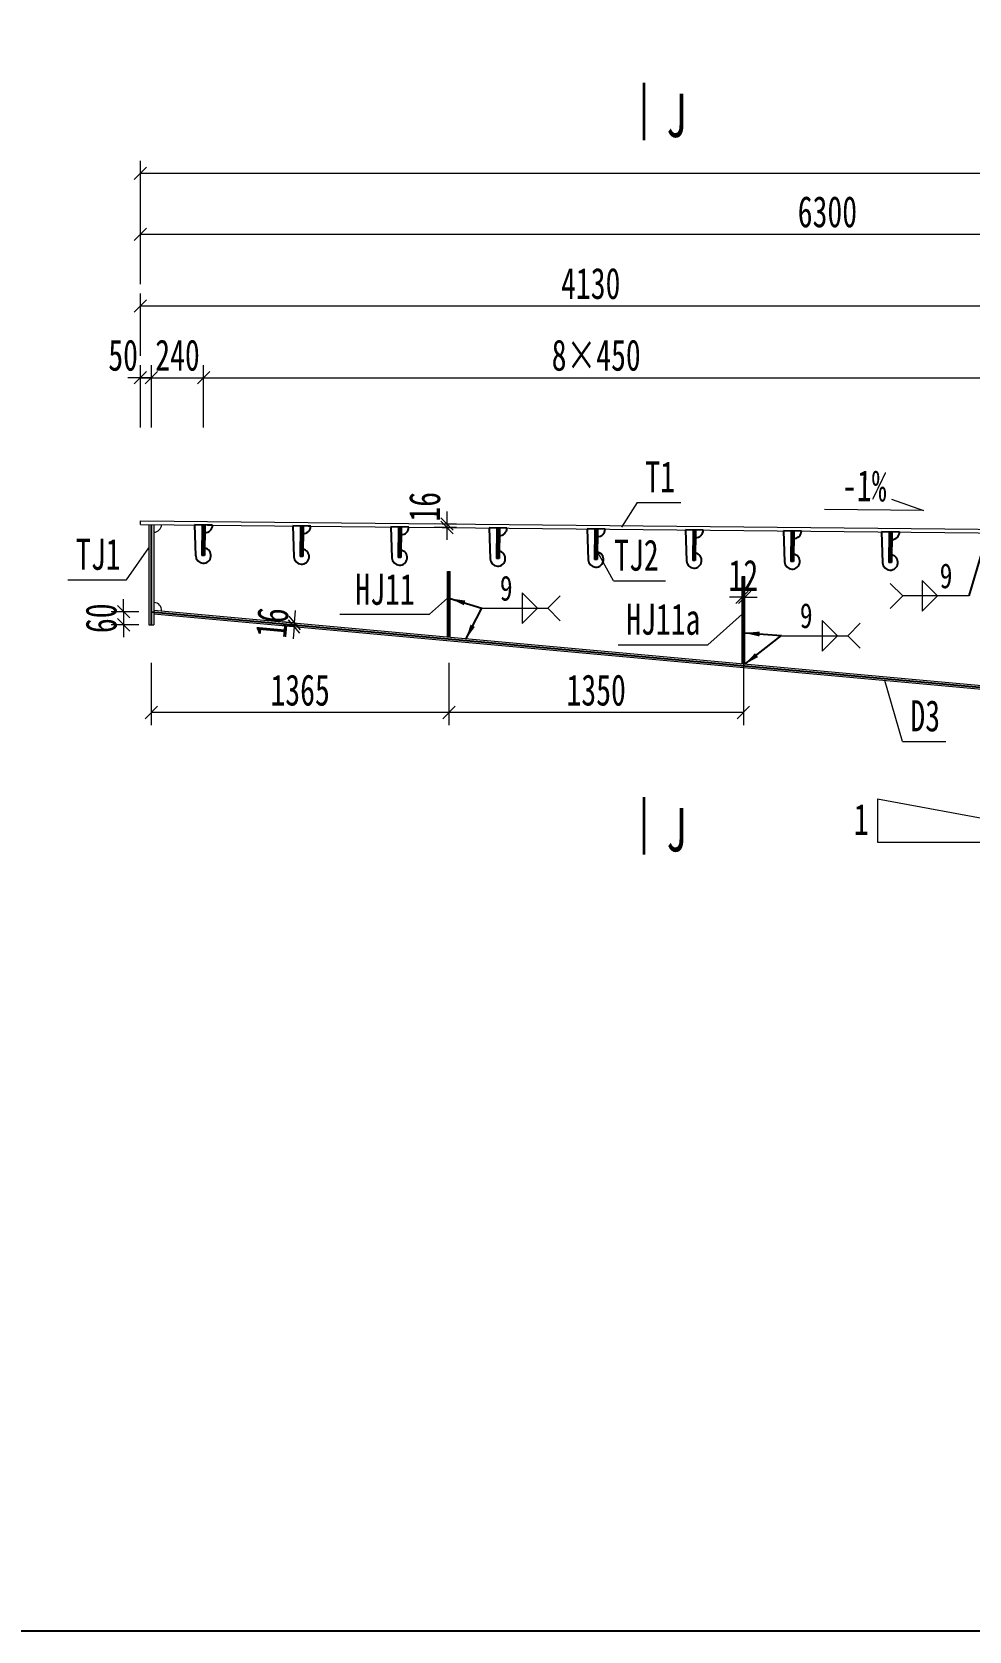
# Model space of a CAD drawing. Header units: millimetres. Extents: x 44597 to 300567, y -113054 to 73044.
# Drawn here: x 69716 to 74013, y -50931 to -43602 of the extents above; entities that cross this region are included whole.
import ezdxf
from ezdxf.enums import TextEntityAlignment as Align

# ---------------------------------------------------------------- set-up
doc = ezdxf.new("R2010")
doc.units = ezdxf.units.MM
doc.layers.get('Defpoints').update_dxf_attribs({"color": 8})
for name, color, linetype, lineweight in [('Dim', 4, 'Continuous', 15), ('文字', 7, 'Continuous', 15), ('粗线', 3, 'Continuous', 35), ('细实线', 4, 'Continuous', 15), ('钢板粗线', 1, 'Continuous', 25), ('钢板细线', 6, 'Continuous', 15)]:
    doc.layers.add(name, color=color, linetype=linetype, lineweight=lineweight)
doc.layers.add('Text', color=4, linetype='Continuous')
doc.styles.add('111', font='', dxfattribs={"width": 0.7})
doc.styles.add('BM_Dim', font='', dxfattribs={"width": 0.85})
doc.styles.add('SMEDI', font='', dxfattribs={"width": 0.75})
doc.styles.get("Standard").update_dxf_attribs({"font": ''})
doc.styles.get('111').set_extended_font_data('仿宋_GB2312')
doc.styles.get('BM_Dim').set_extended_font_data('仿宋_GB2312')
doc.styles.get('SMEDI').set_extended_font_data('仿宋_GB2312')
doc.styles.get('Standard').set_extended_font_data('仿宋_GB2312')
doc.dimstyles.new('200', dxfattribs={"dimscale": 0, "dimtxt": 2.5, "dimasz": 1, "dimexe": 1, "dimexo": 1, "dimgap": 0.6, "dimtad": 1, "dimdec": 0, "dimdsep": 46, "dimtxsty": '111', "dimblk": 'OBLIQUE', "dimcen": 0, "dimclrd": 4, "dimclre": 4, "dimclrt": 4, "dimadec": 1, "dimazin": 2, "dimtfac": 1, "dimtdec": 0, "dimtix": 1, "dimtmove": 2, "dimatfit": 3, "dimfxl": 4, "dimfxlon": 1, "dimtolj": 1, "dimlwd": -1, "dimlwe": -1, "dimarcsym": 0})
doc.dimstyles.new('MSteel_1.0_1.0', dxfattribs={"dimtxt": 3, "dimasz": 1.2, "dimexe": 1, "dimexo": 1, "dimgap": 1, "dimtad": 3, "dimtoh": 1, "dimdec": 0, "dimzin": 0, "dimdsep": 46, "dimtxsty": 'Standard', "dimblk": 'ARCHTICK', "dimcen": 0.09, "dimclrd": 3, "dimclre": 3, "dimadec": 0, "dimazin": 0, "dimtfac": 1, "dimtdec": 4, "dimtofl": 0, "dimtmove": 0, "dimatfit": 3, "dimfxl": 1, "dimtolj": 1, "dimtzin": 0, "dimarcsym": 0})

# ---------------------------------------------------------------- blocks, each defined once
blk = doc.blocks.new('_Oblique')
at = {"color": 0, "linetype": 'ByBlock', "lineweight": -2}
blk.add_line((-0.5, -0.5), (0.5, 0.5), dxfattribs=at)
blk = doc.blocks.new('*D220')
at = {"layer": 'Defpoints', "color": 0, "transparency": 16777216}
for p in [(74342.9, -44857.7), (70213.2, -45226.9), (74342.9, -45852.6)]:
    blk.add_point(p, dxfattribs=at)
at = {"layer": '细实线', "color": 4, "transparency": 16777216}
for p, q in [((70213.2, -45086.2), (70213.2, -44800.5)), ((74342.9, -45086.2), (74342.9, -44800.5)), ((70213.2, -44857.7), (74342.9, -44857.7))]:
    blk.add_line(p, q, dxfattribs=at)
at = {"layer": '细实线', "color": 4, "transparency": 16777216, "xscale": 57.14285714285715, "yscale": 57.14285714285715, "zscale": 57.14285714285715, "rotation": 180}
blk.add_blockref('_Oblique', (70213.2, -44857.7), dxfattribs=at)
at = {"layer": '细实线', "color": 4, "transparency": 16777216, "xscale": 57.14285714285715, "yscale": 57.14285714285715, "zscale": 57.14285714285715}
blk.add_blockref('_Oblique', (74342.9, -44857.7), dxfattribs=at)
at = {"layer": '细实线', "color": 4, "transparency": 16777216, "insert": (72278, -44755.4), "char_height": 142.86, "attachment_point": 5, "style": '111'}
blk.add_mtext('\\A1;4130', dxfattribs=at)
blk = doc.blocks.new('*D229')
at = {"layer": 'Defpoints', "color": 0, "transparency": 16777216}
for p in [(76513.2, -44529), (70213.2, -44898.2), (76513.2, -45577.3)]:
    blk.add_point(p, dxfattribs=at)
at = {"layer": '细实线', "color": 4, "transparency": 16777216}
for p, q in [((70213.2, -44757.6), (70213.2, -44471.8)), ((76513.2, -44757.6), (76513.2, -44471.8)), ((70213.2, -44529), (76513.2, -44529))]:
    blk.add_line(p, q, dxfattribs=at)
at = {"layer": '细实线', "color": 4, "transparency": 16777216, "xscale": 57.14285714285715, "yscale": 57.14285714285715, "zscale": 57.14285714285715, "rotation": 180}
blk.add_blockref('_Oblique', (70213.2, -44529), dxfattribs=at)
at = {"layer": '细实线', "color": 4, "transparency": 16777216, "xscale": 57.14285714285715, "yscale": 57.14285714285715, "zscale": 57.14285714285715}
blk.add_blockref('_Oblique', (76513.2, -44529), dxfattribs=at)
at = {"layer": '细实线', "color": 4, "transparency": 16777216, "insert": (73363.2, -44426.7), "char_height": 142.86, "attachment_point": 5, "style": '111'}
blk.add_mtext('\\A1;6300', dxfattribs=at)
blk = doc.blocks.new('*D231')
at = {"layer": 'Defpoints', "color": 0, "transparency": 16777216}
for p in [(90213.2, -44249.4), (90213.2, -44473.1), (70213.2, -44581.1)]:
    blk.add_point(p, dxfattribs=at)
at = {"layer": '细实线', "color": 4, "transparency": 16777216}
for p, q in [((70213.2, -44478), (70213.2, -44192.2)), ((90213.2, -44415.9), (90213.2, -44192.2)), ((70213.2, -44249.4), (90213.2, -44249.4))]:
    blk.add_line(p, q, dxfattribs=at)
at = {"layer": '细实线', "color": 4, "transparency": 16777216, "xscale": 57.14285714285715, "yscale": 57.14285714285715, "zscale": 57.14285714285715, "rotation": 180}
blk.add_blockref('_Oblique', (70213.2, -44249.4), dxfattribs=at)
at = {"layer": '细实线', "color": 4, "transparency": 16777216, "xscale": 57.14285714285715, "yscale": 57.14285714285715, "zscale": 57.14285714285715}
blk.add_blockref('_Oblique', (90213.2, -44249.4), dxfattribs=at)
at = {"layer": '细实线', "color": 4, "transparency": 16777216, "insert": (80213.2, -44132.9), "char_height": 142.857, "attachment_point": 5, "style": '111'}
blk.add_mtext('\\A1;40000/2', dxfattribs=at)
blk = doc.blocks.new('*D283')
at = {"layer": 'Defpoints', "color": 0, "transparency": 16777216}
for p in [(70263.1, -46215.1), (71627.9, -46302.3), (70263.1, -46721.3)]:
    blk.add_point(p, dxfattribs=at)
at = {"layer": '细实线', "color": 4, "transparency": 16777216}
for p, q in [((70263.1, -46492.8), (70263.1, -46778.5)), ((71627.9, -46492.8), (71627.9, -46778.5)), ((71627.9, -46721.3), (70263.1, -46721.3))]:
    blk.add_line(p, q, dxfattribs=at)
at = {"layer": '细实线', "color": 4, "transparency": 16777216, "xscale": 57.14285714285715, "yscale": 57.14285714285715, "zscale": 57.14285714285715, "rotation": 180}
blk.add_blockref('_Oblique', (70263.1, -46721.3), dxfattribs=at)
at = {"layer": '细实线', "color": 4, "transparency": 16777216, "xscale": 57.14285714285715, "yscale": 57.14285714285715, "zscale": 57.14285714285715}
blk.add_blockref('_Oblique', (71627.9, -46721.3), dxfattribs=at)
at = {"layer": '细实线', "color": 4, "transparency": 16777216, "insert": (70945.5, -46619.1), "char_height": 142.86, "attachment_point": 5, "style": '111'}
blk.add_mtext('\\A1;1365', dxfattribs=at)
blk = doc.blocks.new('_ArchTick')
at = {"color": 0, "linetype": 'ByBlock', "const_width": 0.15}
blk.add_lwpolyline([(-0.5, -0.5), (0.5, 0.5)], dxfattribs=at)
blk = doc.blocks.new('角焊缝1')
at = {"layer": 'Dim'}
blk.add_line((-3101.17, 370.22), (-3106.48, 370.22), dxfattribs=at)
blk.add_lwpolyline([(-3107.48, 369.22), (-3106.48, 370.22), (-3107.48, 371.22)], dxfattribs=at)
blk.add_lwpolyline([(-3104.91, 371.45), (-3104.91, 368.99), (-3103.68, 370.22)], close=True, dxfattribs=at)
blk = doc.blocks.new('角焊缝2')
at = {"layer": 'Dim'}
blk.add_line((-3138.01, 370.22), (-3132.7, 370.22), dxfattribs=at)
blk.add_lwpolyline([(-3134.75, 371.45), (-3134.75, 368.99), (-3133.52, 370.22)], close=True, dxfattribs=at)
blk.add_lwpolyline([(-3131.7, 369.22), (-3132.7, 370.22), (-3131.7, 371.22)], dxfattribs=at)
blk = doc.blocks.new('*D296')
at = {"layer": 'Defpoints', "color": 0, "transparency": 16777216}
for p in [(71627.9, -46302.3), (72977.9, -46371.8), (71627.9, -46721.3)]:
    blk.add_point(p, dxfattribs=at)
at = {"layer": '细实线', "color": 4, "transparency": 16777216}
for p, q in [((71627.9, -46492.8), (71627.9, -46778.5)), ((72977.9, -46492.8), (72977.9, -46778.5)), ((72977.9, -46721.3), (71627.9, -46721.3))]:
    blk.add_line(p, q, dxfattribs=at)
at = {"layer": '细实线', "color": 4, "transparency": 16777216, "xscale": 57.14285714285715, "yscale": 57.14285714285715, "zscale": 57.14285714285715, "rotation": 180}
blk.add_blockref('_Oblique', (71627.9, -46721.3), dxfattribs=at)
at = {"layer": '细实线', "color": 4, "transparency": 16777216, "xscale": 57.14285714285715, "yscale": 57.14285714285715, "zscale": 57.14285714285715}
blk.add_blockref('_Oblique', (72977.9, -46721.3), dxfattribs=at)
at = {"layer": '细实线', "color": 4, "transparency": 16777216, "insert": (72302.9, -46619.1), "char_height": 142.86, "attachment_point": 5, "style": '111'}
blk.add_mtext('\\A1;1350', dxfattribs=at)
blk = doc.blocks.new('*D297')
at = {"layer": 'Defpoints', "color": 0, "transparency": 16777216}
for p in [(72971.9, -46226.9), (72983.9, -46193.2), (72983.9, -46226.9)]:
    blk.add_point(p, dxfattribs=at)
at = {"layer": '细实线', "color": 4, "transparency": 16777216}
for p, q in [((72971.9, -46193.2), (72971.9, -46136.1)), ((72983.9, -46193.2), (72983.9, -46136.1)), ((72971.9, -46193.2), (72914.8, -46193.2)), ((72971.9, -46193.2), (72983.9, -46193.2)), ((72983.9, -46193.2), (73041, -46193.2))]:
    blk.add_line(p, q, dxfattribs=at)
at = {"layer": '细实线', "color": 4, "transparency": 16777216, "xscale": 57.14285714285715, "yscale": 57.14285714285715, "zscale": 57.14285714285715}
blk.add_blockref('_Oblique', (72971.9, -46193.2), dxfattribs=at)
at = {"layer": '细实线', "color": 4, "transparency": 16777216, "xscale": 57.14285714285715, "yscale": 57.14285714285715, "zscale": 57.14285714285715, "rotation": 180}
blk.add_blockref('_Oblique', (72983.9, -46193.2), dxfattribs=at)
at = {"layer": '细实线', "color": 4, "transparency": 16777216, "insert": (72977.9, -46092.5), "char_height": 142.86, "attachment_point": 5, "style": '111'}
blk.add_mtext('\\A1;12', dxfattribs=at)
blk = doc.blocks.new('*D311')
at = {"layer": 'Defpoints', "color": 0, "transparency": 16777216}
for p in [(70136, -46319.4), (70263.1, -46259.1), (70263.1, -46319.4)]:
    blk.add_point(p, dxfattribs=at)
at = {"layer": '细实线', "color": 4, "transparency": 16777216}
for p, q in [((70136, -46259.1), (70136, -46201.9)), ((70206, -46259.1), (70078.8, -46259.1)), ((70206, -46319.4), (70078.8, -46319.4)), ((70136, -46259.1), (70136, -46319.4)), ((70136, -46319.4), (70136, -46376.6))]:
    blk.add_line(p, q, dxfattribs=at)
at = {"layer": '细实线', "color": 4, "transparency": 16777216, "xscale": 57.14285714285715, "yscale": 57.14285714285715, "zscale": 57.14285714285715}
for p, rotation in [((70136, -46259.1), 270), ((70136, -46319.4), 90)]:
    blk.add_blockref('_Oblique', p, dxfattribs=dict(at, rotation=rotation))
at = {"layer": '细实线', "color": 4, "transparency": 16777216, "insert": (70033.7, -46289.3), "char_height": 142.86, "attachment_point": 5, "rotation": 90, "style": '111'}
blk.add_mtext('\\A1;60', dxfattribs=at)
blk = doc.blocks.new('12-140加劲 有过焊孔')
at = {"layer": 'Defpoints'}
blk.add_line((0, 0), (0, 140), dxfattribs=at)
at = {"layer": '钢板粗线', "color": 7}
for p, q in [((-6, 0), (-6, 140)), ((-6, 140), (6, 140)), ((6, 0), (6, 140)), ((41, 0), (35, 141.5)), ((-41, 0), (41, 0))]:
    blk.add_line(p, q, dxfattribs=at)
for centre, start, end in [((0, 140), 2.44105, 260.12911), ((-6, 0), 90, 180)]:
    blk.add_arc(centre, 35, start, end, dxfattribs=at)
blk = doc.blocks.new('*D475')
at = {"layer": 'Defpoints', "color": 0, "transparency": 16777216}
for p in [(70263.4, -45186.4), (70213.1, -45824.7), (70263.4, -45859.4)]:
    blk.add_point(p, dxfattribs=at)
at = {"layer": '细实线', "color": 4, "transparency": 16777216}
for p, q in [((70213.1, -45414.9), (70213.1, -45129.2)), ((70263.4, -45414.9), (70263.4, -45129.2)), ((70213.1, -45186.4), (70156, -45186.4)), ((70213.1, -45186.4), (70263.4, -45186.4)), ((70263.4, -45186.4), (70320.5, -45186.4))]:
    blk.add_line(p, q, dxfattribs=at)
at = {"layer": '细实线', "color": 4, "transparency": 16777216, "xscale": 57.14285714285715, "yscale": 57.14285714285715, "zscale": 57.14285714285715}
blk.add_blockref('_Oblique', (70213.1, -45186.4), dxfattribs=at)
at = {"layer": '细实线', "color": 4, "transparency": 16777216, "xscale": 57.14285714285715, "yscale": 57.14285714285715, "zscale": 57.14285714285715, "rotation": 180}
blk.add_blockref('_Oblique', (70263.4, -45186.4), dxfattribs=at)
at = {"layer": '细实线', "color": 4, "transparency": 16777216, "insert": (70133.9, -45084.1), "char_height": 142.86, "attachment_point": 5, "style": '111'}
blk.add_mtext('\\A1;50', dxfattribs=at)
blk = doc.blocks.new('*D477')
at = {"layer": 'Defpoints', "color": 0, "transparency": 16777216}
for p in [(70950.8, -46313.7), (70918.4, -46326.8), (70949.4, -46329.6)]:
    blk.add_point(p, dxfattribs=at)
at = {"layer": '细实线', "color": 4, "transparency": 16777216}
for p, q in [((70919.8, -46310.8), (70862.9, -46305.7)), ((70919.8, -46310.8), (70918.4, -46326.8)), ((70919.8, -46310.8), (70925, -46253.9)), ((70918.4, -46326.8), (70861.5, -46321.6)), ((70918.4, -46326.8), (70913.2, -46383.7))]:
    blk.add_line(p, q, dxfattribs=at)
at = {"layer": '细实线', "color": 4, "transparency": 16777216, "xscale": 57.14285714285715, "yscale": 57.14285714285715, "zscale": 57.14285714285715}
for p, rotation in [((70918.4, -46326.8), 84.79551855724122), ((70919.8, -46310.8), 264.7955185572412)]:
    blk.add_blockref('_Oblique', p, dxfattribs=dict(at, rotation=rotation))
at = {"layer": '细实线', "color": 4, "transparency": 16777216, "insert": (70817.3, -46309.5), "char_height": 142.86, "attachment_point": 5, "rotation": 84.79552, "style": '111'}
blk.add_mtext('\\A1;16', dxfattribs=at)
blk = doc.blocks.new('*D479')
at = {"layer": 'Defpoints', "color": 0, "transparency": 16777216}
for p in [(70503.1, -45186.4), (70263.4, -45859.4), (70503.1, -45861.8)]:
    blk.add_point(p, dxfattribs=at)
at = {"layer": '细实线', "color": 4, "transparency": 16777216}
for p, q in [((70263.4, -45414.9), (70263.4, -45129.2)), ((70503.1, -45414.9), (70503.1, -45129.2)), ((70263.4, -45186.4), (70206.2, -45186.4)), ((70263.4, -45186.4), (70503.1, -45186.4)), ((70503.1, -45186.4), (70560.3, -45186.4))]:
    blk.add_line(p, q, dxfattribs=at)
at = {"layer": '细实线', "color": 4, "transparency": 16777216, "xscale": 57.14285714285715, "yscale": 57.14285714285715, "zscale": 57.14285714285715}
blk.add_blockref('_Oblique', (70263.4, -45186.4), dxfattribs=at)
at = {"layer": '细实线', "color": 4, "transparency": 16777216, "xscale": 57.14285714285715, "yscale": 57.14285714285715, "zscale": 57.14285714285715, "rotation": 180}
blk.add_blockref('_Oblique', (70503.1, -45186.4), dxfattribs=at)
at = {"layer": '细实线', "color": 4, "transparency": 16777216, "insert": (70383.3, -45084.1), "char_height": 142.86, "attachment_point": 5, "style": '111'}
blk.add_mtext('\\A1;240', dxfattribs=at)
blk = doc.blocks.new('*D480')
at = {"layer": 'Defpoints', "color": 0, "transparency": 16777216}
for p in [(74103.1, -45186.4), (70503.1, -45862.2), (74103.1, -45898.3)]:
    blk.add_point(p, dxfattribs=at)
at = {"layer": '细实线', "color": 4, "transparency": 16777216}
for p, q in [((70503.1, -45414.9), (70503.1, -45129.2)), ((74103.1, -45414.9), (74103.1, -45129.2)), ((70503.1, -45186.4), (74103.1, -45186.4))]:
    blk.add_line(p, q, dxfattribs=at)
at = {"layer": '细实线', "color": 4, "transparency": 16777216, "xscale": 57.14285714285715, "yscale": 57.14285714285715, "zscale": 57.14285714285715, "rotation": 180}
blk.add_blockref('_Oblique', (70503.1, -45186.4), dxfattribs=at)
at = {"layer": '细实线', "color": 4, "transparency": 16777216, "xscale": 57.14285714285715, "yscale": 57.14285714285715, "zscale": 57.14285714285715}
blk.add_blockref('_Oblique', (74103.1, -45186.4), dxfattribs=at)
at = {"layer": '细实线', "color": 4, "transparency": 16777216, "insert": (72303.1, -45084.1), "char_height": 142.86, "attachment_point": 5, "style": '111'}
blk.add_mtext('\\A1;8×450', dxfattribs=at)
blk = doc.blocks.new('*D501')
at = {"layer": 'Defpoints', "color": 0, "transparency": 16777216}
for p in [(71618.9, -45873), (71720.1, -45874), (71720.2, -45858)]:
    blk.add_point(p, dxfattribs=at)
at = {"layer": '细实线', "color": 4, "transparency": 16777216}
for p, q in [((71619, -45857), (71619.6, -45799.9)), ((71662.9, -45873.5), (71561.7, -45872.4)), ((71663.1, -45857.5), (71561.9, -45856.4)), ((71618.9, -45873), (71618.3, -45930.2)), ((71619, -45857), (71618.9, -45873))]:
    blk.add_line(p, q, dxfattribs=at)
at = {"layer": '细实线', "color": 4, "transparency": 16777216, "xscale": 57.1428571428572, "yscale": 57.1428571428572, "zscale": 57.1428571428572}
for p, rotation in [((71618.9, -45873), 89.42629083929059), ((71619, -45857), 269.4262908392906)]:
    blk.add_blockref('_Oblique', p, dxfattribs=dict(at, rotation=rotation))
at = {"layer": '细实线', "color": 4, "transparency": 16777216, "insert": (71516.7, -45778.1), "char_height": 142.86, "attachment_point": 5, "rotation": 89.42629, "style": '111'}
blk.add_mtext('\\A1;16', dxfattribs=at)

msp = doc.modelspace()

# ---------------------------------------------------------------- linework, layer by layer
at = {"layer": 'Defpoints'}
for p, q in [((70263.1, -45859.4), (70263.1, -46319.4)), ((71627.9, -46375.3), (71627.9, -46075.3)), ((72977.9, -46498.3), (72977.9, -46098.3)), ((70263.1, -46259.1), (75083, -46698.1))]:
    msp.add_line(p, q, dxfattribs=at)
msp.add_lwpolyline([(69566.6, -36314.1), (91566.6, -36314.1), (91566.6, -50931.3), (69566.6, -50931.3)], close=True, dxfattribs=at)
at = {"layer": '粗线'}
for p, q in [((72523.7, -44098.4), (72523.7, -43835.1)), ((72523.7, -47372.6), (72523.7, -47109.3))]:
    msp.add_line(p, q, dxfattribs=at)
at = {"layer": '细实线'}
for p, q in [((72491.3, -45757.9), (72418.6, -45871.2)), ((72491.3, -45757.9), (72690.9, -45757.9)), ((73803.8, -45794.9), (73349.1, -45790.3)), ((73657, -45743.6), (73803.8, -45794.9)), ((70149, -46113.1), (70251.1, -45965.7)), ((72382.5, -46117.1), (72302, -45970.5)), ((69880.3, -46113.1), (70149, -46113.1)), ((72382.5, -46117.1), (72620.4, -46117.1)), ((71539, -46271), (71621.6, -46197.5)), ((71127, -46271), (71539, -46271)), ((72815.1, -46410.6), (72971.9, -46271)), ((72403.1, -46410.6), (72815.1, -46410.6)), ((73706.8, -46853.5), (73626.9, -46574.5)), ((73706.8, -46853.5), (73906.3, -46853.5)), ((73592.7, -47116.2), (73592.7, -47316.2)), ((73592.7, -47116.2), (74662.1, -47316.2)), ((73592.7, -47316.2), (74662.1, -47316.2))]:
    msp.add_line(p, q, dxfattribs=at)
at = {"layer": '钢板细线'}
for p, q in [((70213.1, -45858.9), (70213.1, -45842.9)), ((70251.1, -45859.3), (70251.1, -46319.4)), ((70275.1, -45859.6), (70275.1, -46319.4)), ((71621.9, -46374.8), (71621.9, -46075.3)), ((71621.9, -46075.3), (71633.9, -46075.3)), ((71633.9, -46375.9), (71633.9, -46075.3)), ((72971.9, -46497.8), (72971.9, -46098.3)), ((72971.9, -46098.3), (72983.9, -46098.3)), ((72983.9, -46498.8), (72983.9, -46098.3)), ((70251.1, -46319.4), (70275.1, -46319.4)), ((70275.1, -46252.1), (75074.9, -46689.3)), ((70275.1, -46268.2), (75091.1, -46706.9))]:
    msp.add_line(p, q, dxfattribs=at)
at = {"layer": '钢板细线', "elevation": 0}
for points in [[(70213.2, -45842.9), (76513.2, -45906), (90212.9, -45700.5)], [(70213.2, -45858.9), (76513.2, -45922), (90213.2, -45716.5)]]:
    msp.add_lwpolyline(points, dxfattribs=at)
at = {"layer": '钢板细线'}
for centre, start, end in [((70275.1, -45859.6), 270, 359.42629), ((70275.1, -46252.1), 354.79552, 90)]:
    msp.add_arc(centre, 35, start, end, dxfattribs=at)

# ---------------------------------------------------------------- block references
at = {"layer": '细实线', "rotation": 179.4262908401}
for p in [(70502.9, -45861.9), (70952.9, -45866.4), (71402.9, -45870.9), (71852.9, -45875.4), (72302.9, -45879.9), (72752.9, -45884.4), (73202.9, -45888.9), (73652.9, -45893.4)]:
    msp.add_blockref('12-140加劲 有过焊孔', p, dxfattribs=at)
at = {"layer": '细实线', "color": 8, "xscale": 57.1428571428572, "yscale": 57.1428571428572, "zscale": 57.1428571428572}
for name, p in [('角焊缝2', (251092.7, -67398.7)), ('角焊缝1', (251221.6, -67342)), ('角焊缝2', (252468.2, -67524.4))]:
    msp.add_blockref(name, p, dxfattribs=at)

# ---------------------------------------------------------------- texts
at = {"layer": 'Text', "style": 'SMEDI', "width": 0.75}
for p in [(71861.4, -46151.1), (73878, -46094.4), (73236.9, -46276.9)]:
    msp.add_text('9', height=114.3, dxfattribs=at).set_placement(p, align=Align.MIDDLE_LEFT)
at = {"layer": '文字', "style": 'BM_Dim', "width": 0.7}
for p in [(72670.4, -44084.1), (72670.4, -47358.3)]:
    msp.add_text('J', height=200, dxfattribs=at).set_placement(p, align=Align.CENTER)
for s, height, p in [('T1', 142.86, (72596.3, -45754.9)), ('TJ1', 142.86, (70019.8, -46110)), ('TJ2', 142.86, (72487.4, -46114.1)), ('HJ11', 142.86, (71334.6, -46270.4)), ('HJ11a', 142.86, (72610.7, -46407.5)), ('D3', 142.86, (73811.7, -46850.4)), ('1', 142.9, (73518.5, -47325.2))]:
    msp.add_text(s, height=height, dxfattribs=at).set_placement(p, align=Align.BOTTOM_CENTER)
msp.add_text('-1%', height=142.86, rotation=359.42629, dxfattribs=at).set_placement((73531.2, -45795.6), align=Align.BOTTOM_CENTER)

# ---------------------------------------------------------------- dimensions: what is measured, and where the dimension line sits
at = {"layer": '细实线'}
for base, p1, p2, text, picture, middle in [((90213.2, -44249.4), (70213.2, -44581.1), (90213.2, -44473.1), '40000/2', '*D231', (80213.2, -44132.9)), ((74103.1, -45186.4), (70503.1, -45862.2), (74103.1, -45898.3), '8×450', '*D480', (72303.1, -45084.1))]:
    dim = msp.add_linear_dim(base=base, p1=p1, p2=p2, text=text, dimstyle='200', override={"dimscale": 57.142857, "dimtxsty": '111', "dimblk": 'Oblique'}, dxfattribs=at)
    dim.commit()
    dim.dimension.update_dxf_attribs({"geometry": picture, "text_midpoint": middle})
for base, p1, p2, override, picture, middle in [((76513.2, -44529), (70213.2, -44898.2), (76513.2, -45577.3), {"dimscale": 57.142857, "dimtxsty": '111', "dimblk": 'Oblique'}, '*D229', (73363.2, -44426.7)), ((74342.9, -44857.7), (70213.2, -45226.9), (74342.9, -45852.6), {"dimscale": 57.142857, "dimtxsty": '111', "dimblk": 'Oblique'}, '*D220', (72278, -44755.4)), ((70503.1, -45186.4), (70263.4, -45859.4), (70503.1, -45861.8), {"dimscale": 57.142857, "dimblk": 'Oblique'}, '*D479', (70383.3, -45084.1)), ((70263.1, -46721.3), (71627.9, -46302.3), (70263.1, -46215.1), {"dimscale": 57.142857, "dimblk": 'Oblique'}, '*D283', (70945.5, -46619.1)), ((71627.9, -46721.3), (72977.9, -46371.8), (71627.9, -46302.3), {"dimscale": 57.142857, "dimblk": 'Oblique'}, '*D296', (72302.9, -46619.1))]:
    dim = msp.add_linear_dim(base=base, p1=p1, p2=p2, dimstyle='200', override=override, dxfattribs=at)
    dim.commit()
    dim.dimension.update_dxf_attribs({"geometry": picture, "text_midpoint": middle})
dim = msp.add_linear_dim(base=(70263.4, -45186.4), p1=(70213.1, -45824.7), p2=(70263.4, -45859.4), dimstyle='200', override={"dimscale": 57.142857, "dimblk": 'Oblique'}, dxfattribs=at)
dim.commit()
dim.dimension.update_dxf_attribs({"geometry": '*D475', "text_midpoint": (70133.9, -45084.1), "dimtype": 160})
dim = msp.add_linear_dim(base=(71618.9, -45873), p1=(71720.2, -45858), p2=(71720.1, -45874), angle=269.42629, dimstyle='200', override={"dimscale": 57.142857}, dxfattribs=at)
dim.commit()
dim.dimension.update_dxf_attribs({"geometry": '*D501', "text_midpoint": (71516.7, -45778.1), "dimtype": 161})
for p1, p2, distance, picture, middle in [((72971.9, -46226.9), (72983.9, -46226.9), 33.6, '*D297', (72977.9, -46092.5)), ((70950.8, -46313.7), (70949.4, -46329.6), -31.1, '*D477', (70817.3, -46309.5))]:
    dim = msp.add_aligned_dim(p1=p1, p2=p2, distance=distance, dimstyle='200', override={"dimscale": 57.142857, "dimblk": 'Oblique'}, dxfattribs=at)
    dim.commit()
    dim.dimension.update_dxf_attribs({"geometry": picture, "text_midpoint": middle})
dim = msp.add_linear_dim(base=(70136, -46319.4), p1=(70263.1, -46259.1), p2=(70263.1, -46319.4), angle=90, dimstyle='200', override={"dimscale": 57.142857, "dimblk": 'Oblique'}, dxfattribs=at)
dim.commit()
dim.dimension.update_dxf_attribs({"geometry": '*D311', "text_midpoint": (70033.7, -46289.3)})

# ---------------------------------------------------------------- leaders
at = {"layer": 'Dim'}
for points in [[(74096.9, -45897.8), (74011.6, -46186.4)], [(71634.2, -46198.5), (71777.9, -46243.1)], [(71705.5, -46384.7), (71777.9, -46243.1)], [(72983.9, -46356.6), (73153.4, -46368.8)], [(72983.9, -46500.3), (73153.4, -46368.8)]]:
    msp.add_leader(points, dimstyle='MSteel_1.0_1.0', override={"dimscale": 57.142857, "dimclrd": 256}, dxfattribs=at)

doc.saveas('drawing.dxf')
